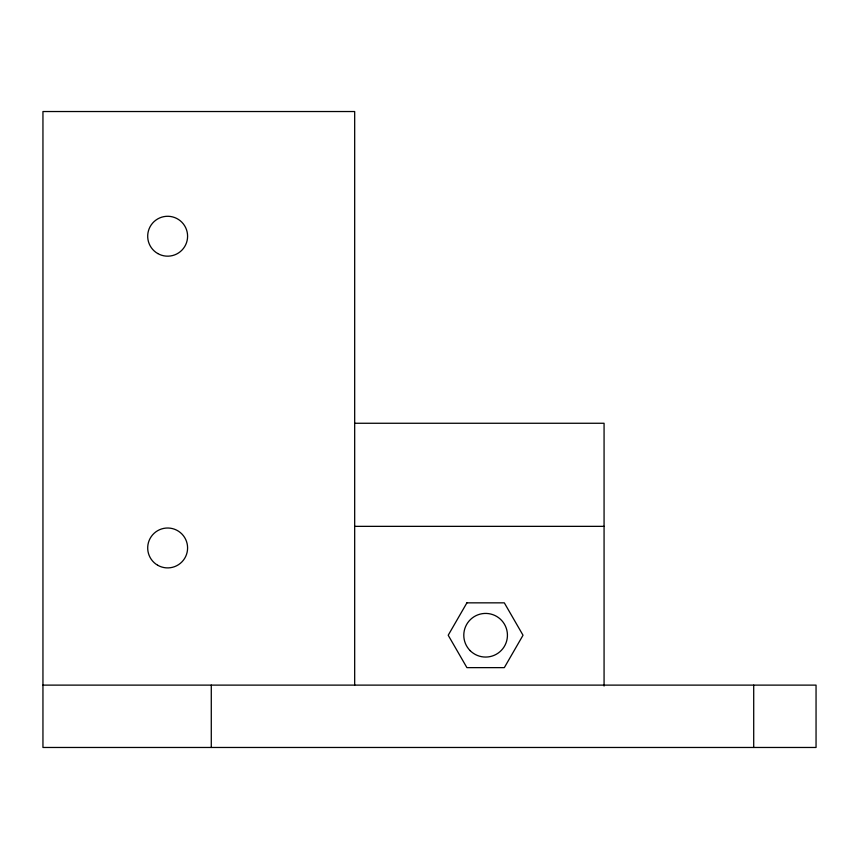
<?xml version="1.0" encoding="UTF-8"?>
<svg xmlns="http://www.w3.org/2000/svg" width="859" height="859" viewBox="0 0 859 859"><rect width="100%" height="100%" fill="white"/><g stroke="black" fill="none" stroke-linecap="round" stroke-linejoin="round"><path stroke-width="1.29" d="M354.681 423.262L604.07 423.262L604.07 686.04M354.681 526.352L604.07 526.352M42.95 685.117L816.05 685.117L816.05 747.47L42.95 747.47L42.95 111.53L354.681 111.53L354.681 685.117M753.708 685.117L753.708 747.47M211.282 685.117L211.282 747.47M466.909 602.846L448.205 635.241L466.909 667.636L504.319 667.636L523.024 635.241L504.319 602.846L466.909 602.846M470.184 650.671A21.819 21.819 0 0 0 506.692 640.889A21.819 21.819 0 0 0 479.966 614.164A21.819 21.819 0 0 0 470.184 650.671M157.669 253.502A19.95 19.95 0 0 0 187.595 236.225A19.95 19.95 0 0 0 157.669 218.948A19.95 19.95 0 0 0 157.669 253.502M157.669 565.233A19.95 19.95 0 0 0 187.595 547.956A19.95 19.95 0 0 0 157.669 530.679A19.95 19.95 0 0 0 157.669 565.233"/></g></svg>
